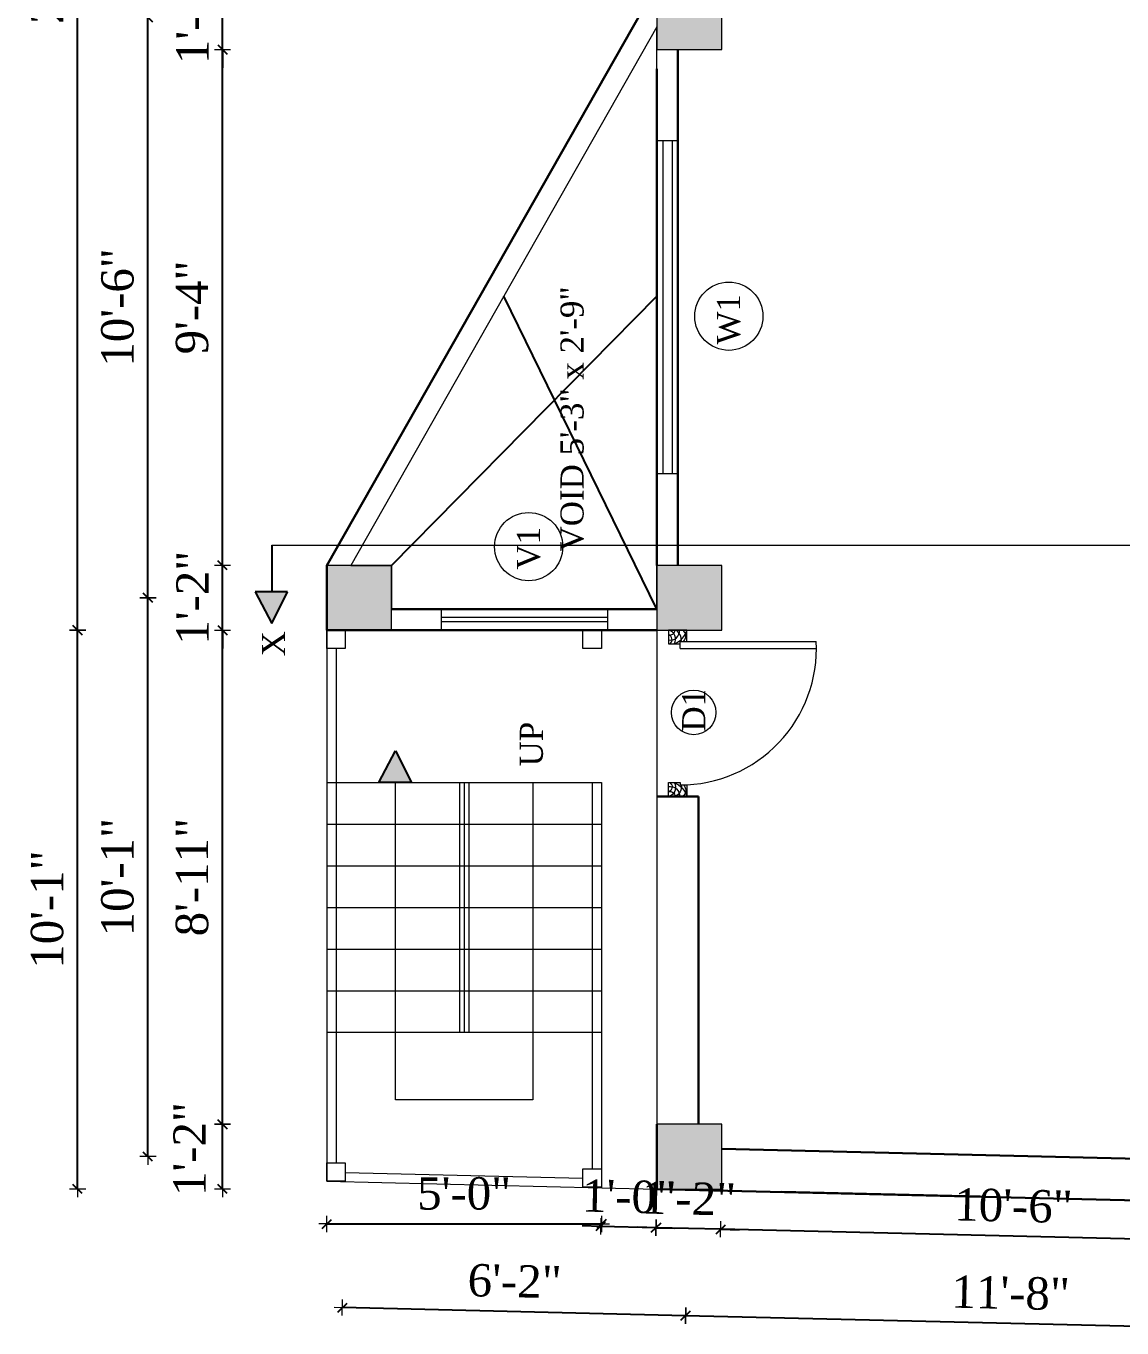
# Model space of a CAD drawing. Header units: inches. Extents: x 151827 to 346502, y -56182 to -23217.
# Drawn here: x 165662.6 to 165899.5, y -25658.2 to -25376.6 of the extents above; entities that cross this region are included whole.
import ezdxf

# ---------------------------------------------------------------- set-up
doc = ezdxf.new("R2010")
doc.units = ezdxf.units.IN
doc.header["$LTSCALE"] = 5
doc.header["$MEASUREMENT"] = 0
for name, color, linetype, lineweight in [('A-WALL', 7, 'Continuous', 9), ('Dimension', 7, 'Continuous', 18), ('DOOR', 62, 'Continuous', 0), ('Dw', 2, 'Continuous', 18)]:
    doc.layers.add(name, color=color, linetype=linetype, lineweight=lineweight)
doc.layers.add('dim line', color=7, linetype='Continuous', lineweight=15, true_color=0xfab2b2)
doc.layers.add('TEXT', color=6, linetype='Continuous')
doc.layers.add('WALL', color=7, linetype='Continuous')
doc.styles.add('ordinary', font='times.ttf')
doc.dimstyles.new('Copy of 96', dxfattribs={"dimtxt": 7, "dimasz": 4, "dimexe": 0.5, "dimexo": 0.5, "dimgap": 3, "dimtad": 1, "dimdec": 1, "dimzin": 11, "dimdsep": 46, "dimlunit": 4, "dimtxsty": 'ordinary', "dimblk": 'OBLIQUE', "dimcen": 0.09, "dimse1": 1, "dimse2": 1, "dimclrt": 6, "dimazin": 0, "dimtfac": 1, "dimtdec": 1, "dimtix": 1, "dimtmove": 2, "dimatfit": 3, "dimldrblk": 'leader', "dimfxl": 0.5, "dimfxlon": 1, "dimtolj": 1, "dimtzin": 0, "dimarcsym": 0})

# ---------------------------------------------------------------- blocks, each defined once
blk = doc.blocks.new('oblique')
at = {"color": 0, "lineweight": -2}
blk.add_line((0.25, 0.25), (-0.25, -0.25), dxfattribs=at)
at = {"layer": 'dim line', "lineweight": 9}
for p, q in [((-0.4375, 0), (0.4375, 0)), ((0, 0.4375), (0, -0.4375))]:
    blk.add_line(p, q, dxfattribs=at)
blk = doc.blocks.new('*D2318')
at = {"layer": 'A-WALL', "color": 0, "lineweight": -2, "ltscale": 5, "transparency": 16777216}
blk.add_line((165798.99, -25202.8), (165741.6, -25202.8), dxfattribs=at)
at = {"layer": 'Defpoints', "color": 0, "ltscale": 5, "transparency": 16777216}
for p in [(165741.6, -25202.8), (165798.99, -25367.67), (165741.6, -25493.24)]:
    blk.add_point(p, dxfattribs=at)
at = {"layer": 'A-WALL', "color": 0, "lineweight": -2, "ltscale": 5, "transparency": 16777216, "xscale": 4, "yscale": 4, "zscale": 4, "rotation": 180}
blk.add_blockref('oblique', (165741.6, -25202.8), dxfattribs=at)
at = {"layer": 'A-WALL', "color": 0, "lineweight": -2, "ltscale": 5, "transparency": 16777216, "xscale": 4, "yscale": 4, "zscale": 4}
blk.add_blockref('oblique', (165798.99, -25202.8), dxfattribs=at)
at = {"layer": 'A-WALL', "color": 6, "ltscale": 5, "transparency": 16777216, "insert": (165770.3, -25196.23), "char_height": 7, "attachment_point": 5, "style": 'ordinary'}
blk.add_mtext('\\A1;4\'-9"', dxfattribs=at)
blk = doc.blocks.new('_OBLIQUE')
at = {"color": 0, "linetype": 'ByBlock'}
blk.add_line((-0.5, -0.5), (0.5, 0.5), dxfattribs=at)
blk = doc.blocks.new('leader')
at = {"layer": 'Dimension'}
for p, q in [((0, -4.328), (0, 4.328)), ((-4.424, 0), (4.424, 0))]:
    blk.add_line(p, q, dxfattribs=at)
blk = doc.blocks.new('*D2319')
at = {"layer": 'A-WALL', "color": 0, "lineweight": -2, "ltscale": 5, "transparency": 16777216}
for p, q in [((165727.6, -25202.8), (165723.6, -25202.8)), ((165741.6, -25202.8), (165727.6, -25202.8)), ((165741.6, -25202.8), (165745.6, -25202.8))]:
    blk.add_line(p, q, dxfattribs=at)
at = {"layer": 'Defpoints', "color": 0, "ltscale": 5, "transparency": 16777216}
for p in [(165727.6, -25202.8), (165727.6, -25493.24), (165741.6, -25493.24)]:
    blk.add_point(p, dxfattribs=at)
at = {"layer": 'A-WALL', "color": 0, "lineweight": -2, "ltscale": 5, "transparency": 16777216, "xscale": 4, "yscale": 4, "zscale": 4}
blk.add_blockref('oblique', (165727.6, -25202.8), dxfattribs=at)
at = {"layer": 'A-WALL', "color": 0, "lineweight": -2, "ltscale": 5, "transparency": 16777216, "xscale": 4, "yscale": 4, "zscale": 4, "rotation": 180}
blk.add_blockref('oblique', (165741.6, -25202.8), dxfattribs=at)
at = {"layer": 'A-WALL', "color": 6, "ltscale": 5, "transparency": 16777216, "insert": (165734.6, -25196.3), "char_height": 7, "attachment_point": 5, "style": 'ordinary'}
blk.add_mtext('\\A1;1\'-2"', dxfattribs=at)
blk = doc.blocks.new('*D2322')
at = {"layer": 'A-WALL', "color": 0, "lineweight": -2, "ltscale": 5, "transparency": 16777216}
blk.add_line((165805.99, -25187.84), (165734.6, -25187.84), dxfattribs=at)
at = {"layer": 'Defpoints', "color": 0, "ltscale": 5, "transparency": 16777216}
for p in [(165734.6, -25187.84), (165805.99, -25374.67), (165734.6, -25500.24)]:
    blk.add_point(p, dxfattribs=at)
at = {"layer": 'A-WALL', "color": 0, "lineweight": -2, "ltscale": 5, "transparency": 16777216, "xscale": 4, "yscale": 4, "zscale": 4, "rotation": 180}
blk.add_blockref('oblique', (165734.6, -25187.84), dxfattribs=at)
at = {"layer": 'A-WALL', "color": 0, "lineweight": -2, "ltscale": 5, "transparency": 16777216, "xscale": 4, "yscale": 4, "zscale": 4}
blk.add_blockref('oblique', (165805.99, -25187.84), dxfattribs=at)
at = {"layer": 'A-WALL', "color": 6, "ltscale": 5, "transparency": 16777216, "insert": (165770.3, -25181.28), "char_height": 7, "attachment_point": 5, "style": 'ordinary'}
blk.add_mtext('\\A1;5\'-11"', dxfattribs=at)
blk = doc.blocks.new('*D2323')
at = {"layer": 'A-WALL', "color": 0, "lineweight": -2, "ltscale": 50, "transparency": 16777216}
blk.add_line((165705.05, -25628.13), (165705.05, -25614.13), dxfattribs=at)
at = {"layer": 'Defpoints', "color": 0, "ltscale": 50, "transparency": 16777216}
for p in [(165705.05, -25614.13), (165798.99, -25614.13), (165798.99, -25628.13)]:
    blk.add_point(p, dxfattribs=at)
at = {"layer": 'A-WALL', "color": 0, "lineweight": -2, "ltscale": 50, "transparency": 16777216, "xscale": 4, "yscale": 4, "zscale": 4}
for p, rotation in [((165705.05, -25614.13), 90), ((165705.05, -25628.13), 270)]:
    blk.add_blockref('oblique', p, dxfattribs=dict(at, rotation=rotation))
at = {"layer": 'A-WALL', "color": 6, "ltscale": 50, "transparency": 16777216, "insert": (165697.91, -25619.48), "char_height": 7, "attachment_point": 5, "rotation": 90, "style": 'ordinary'}
blk.add_mtext('\\A1;1\'-2"', dxfattribs=at)
blk = doc.blocks.new('*D2324')
at = {"layer": 'A-WALL', "color": 0, "lineweight": -2, "ltscale": 5, "transparency": 16777216}
blk.add_line((165705.05, -25614.13), (165705.05, -25507.24), dxfattribs=at)
at = {"layer": 'Defpoints', "color": 0, "ltscale": 5, "transparency": 16777216}
for p in [(165705.05, -25507.24), (165727.6, -25507.24), (165798.99, -25614.13)]:
    blk.add_point(p, dxfattribs=at)
at = {"layer": 'A-WALL', "color": 0, "lineweight": -2, "ltscale": 5, "transparency": 16777216, "xscale": 4, "yscale": 4, "zscale": 4}
for p, rotation in [((165705.05, -25507.24), 90), ((165705.05, -25614.13), 270)]:
    blk.add_blockref('oblique', p, dxfattribs=dict(at, rotation=rotation))
at = {"layer": 'A-WALL', "color": 6, "ltscale": 5, "transparency": 16777216, "insert": (165698.49, -25560.68), "char_height": 7, "attachment_point": 5, "rotation": 90, "style": 'ordinary'}
blk.add_mtext('\\A1;8\'-11"', dxfattribs=at)
blk = doc.blocks.new('*D2325')
at = {"layer": 'A-WALL', "color": 0, "lineweight": -2, "ltscale": 5, "transparency": 16777216}
for p, q in [((165705.05, -25493.24), (165705.05, -25489.24)), ((165705.05, -25507.24), (165705.05, -25493.24)), ((165705.05, -25507.24), (165705.05, -25511.24))]:
    blk.add_line(p, q, dxfattribs=at)
at = {"layer": 'Defpoints', "color": 0, "ltscale": 5, "transparency": 16777216}
for p in [(165705.05, -25493.24), (165727.6, -25493.24), (165727.6, -25507.24)]:
    blk.add_point(p, dxfattribs=at)
at = {"layer": 'A-WALL', "color": 0, "lineweight": -2, "ltscale": 5, "transparency": 16777216, "xscale": 4, "yscale": 4, "zscale": 4}
for p, rotation in [((165705.05, -25493.24), 270), ((165705.05, -25507.24), 90)]:
    blk.add_blockref('oblique', p, dxfattribs=dict(at, rotation=rotation))
at = {"layer": 'A-WALL', "color": 6, "ltscale": 5, "transparency": 16777216, "insert": (165698.55, -25500.24), "char_height": 7, "attachment_point": 5, "rotation": 90, "style": 'ordinary'}
blk.add_mtext('\\A1;1\'-2"', dxfattribs=at)
blk = doc.blocks.new('*D2326')
at = {"layer": 'A-WALL', "color": 0, "lineweight": -2, "ltscale": 5, "transparency": 16777216}
blk.add_line((165705.05, -25493.24), (165705.05, -25381.67), dxfattribs=at)
at = {"layer": 'Defpoints', "color": 0, "ltscale": 5, "transparency": 16777216}
for p in [(165705.05, -25381.67), (165798.99, -25381.67), (165727.6, -25493.24)]:
    blk.add_point(p, dxfattribs=at)
at = {"layer": 'A-WALL', "color": 0, "lineweight": -2, "ltscale": 5, "transparency": 16777216, "xscale": 4, "yscale": 4, "zscale": 4}
for p, rotation in [((165705.05, -25381.67), 90), ((165705.05, -25493.24), 270)]:
    blk.add_blockref('oblique', p, dxfattribs=dict(at, rotation=rotation))
at = {"layer": 'A-WALL', "color": 6, "ltscale": 5, "transparency": 16777216, "insert": (165698.48, -25437.46), "char_height": 7, "attachment_point": 5, "rotation": 90, "style": 'ordinary'}
blk.add_mtext('\\A1;9\'-4"', dxfattribs=at)
blk = doc.blocks.new('*D2327')
at = {"layer": 'A-WALL', "color": 0, "lineweight": -2, "ltscale": 5, "transparency": 16777216}
for p, q in [((165705.05, -25367.67), (165705.05, -25363.67)), ((165705.05, -25381.67), (165705.05, -25367.67)), ((165705.05, -25381.67), (165705.05, -25385.67))]:
    blk.add_line(p, q, dxfattribs=at)
at = {"layer": 'Defpoints', "color": 0, "ltscale": 5, "transparency": 16777216}
for p in [(165705.05, -25367.67), (165798.99, -25367.67), (165798.99, -25381.67)]:
    blk.add_point(p, dxfattribs=at)
at = {"layer": 'A-WALL', "color": 0, "lineweight": -2, "ltscale": 5, "transparency": 16777216, "xscale": 4, "yscale": 4, "zscale": 4}
for p, rotation in [((165705.05, -25367.67), 270), ((165705.05, -25381.67), 90)]:
    blk.add_blockref('oblique', p, dxfattribs=dict(at, rotation=rotation))
at = {"layer": 'A-WALL', "color": 6, "ltscale": 5, "transparency": 16777216, "insert": (165698.55, -25374.67), "char_height": 7, "attachment_point": 5, "rotation": 90, "style": 'ordinary'}
blk.add_mtext('\\A1;1\'-2"', dxfattribs=at)
blk = doc.blocks.new('*D2331')
at = {"layer": 'A-WALL', "color": 0, "lineweight": -2, "ltscale": 5, "transparency": 16777216}
blk.add_line((165688.92, -25621.13), (165688.92, -25500.24), dxfattribs=at)
at = {"layer": 'Defpoints', "color": 0, "ltscale": 5, "transparency": 16777216}
for p in [(165688.92, -25500.24), (165805.99, -25500.24), (165805.99, -25621.13)]:
    blk.add_point(p, dxfattribs=at)
at = {"layer": 'A-WALL', "color": 0, "lineweight": -2, "ltscale": 5, "transparency": 16777216, "xscale": 4, "yscale": 4, "zscale": 4}
for p, rotation in [((165688.92, -25500.24), 90), ((165688.92, -25621.13), 270)]:
    blk.add_blockref('oblique', p, dxfattribs=dict(at, rotation=rotation))
at = {"layer": 'A-WALL', "color": 6, "ltscale": 5, "transparency": 16777216, "insert": (165682.36, -25560.68), "char_height": 7, "attachment_point": 5, "rotation": 90, "style": 'ordinary'}
blk.add_mtext('\\A1;10\'-1"', dxfattribs=at)
blk = doc.blocks.new('*D2332')
at = {"layer": 'A-WALL', "color": 0, "lineweight": -2, "ltscale": 5, "transparency": 16777216}
blk.add_line((165688.92, -25500.24), (165688.92, -25374.67), dxfattribs=at)
at = {"layer": 'Defpoints', "color": 0, "ltscale": 5, "transparency": 16777216}
for p in [(165688.92, -25374.67), (165805.99, -25374.67), (165805.99, -25500.24)]:
    blk.add_point(p, dxfattribs=at)
at = {"layer": 'A-WALL', "color": 0, "lineweight": -2, "ltscale": 5, "transparency": 16777216, "xscale": 4, "yscale": 4, "zscale": 4}
for p, rotation in [((165688.92, -25374.67), 90), ((165688.92, -25500.24), 270)]:
    blk.add_blockref('oblique', p, dxfattribs=dict(at, rotation=rotation))
at = {"layer": 'A-WALL', "color": 6, "ltscale": 5, "transparency": 16777216, "insert": (165682.36, -25437.46), "char_height": 7, "attachment_point": 5, "rotation": 90, "style": 'ordinary'}
blk.add_mtext('\\A1;10\'-6"', dxfattribs=at)
blk = doc.blocks.new('*D2334')
at = {"layer": 'A-WALL', "color": 0, "lineweight": -2, "ltscale": 5, "transparency": 16777216}
blk.add_line((165673.71, -25628.13), (165673.71, -25507.24), dxfattribs=at)
at = {"layer": 'Defpoints', "color": 0, "ltscale": 5, "transparency": 16777216}
for p in [(165673.71, -25507.24), (165727.6, -25507.24), (165798.99, -25628.13)]:
    blk.add_point(p, dxfattribs=at)
at = {"layer": 'A-WALL', "color": 0, "lineweight": -2, "ltscale": 5, "transparency": 16777216, "xscale": 4, "yscale": 4, "zscale": 4}
for p, rotation in [((165673.71, -25507.24), 90), ((165673.71, -25628.13), 270)]:
    blk.add_blockref('oblique', p, dxfattribs=dict(at, rotation=rotation))
at = {"layer": 'A-WALL', "color": 6, "ltscale": 5, "transparency": 16777216, "insert": (165667.15, -25567.68), "char_height": 7, "attachment_point": 5, "rotation": 90, "style": 'ordinary'}
blk.add_mtext('\\A1;10\'-1"', dxfattribs=at)
blk = doc.blocks.new('*D2335')
at = {"layer": 'A-WALL', "color": 0, "lineweight": -2, "ltscale": 5, "transparency": 16777216}
blk.add_line((165673.71, -25507.24), (165673.71, -25219.43), dxfattribs=at)
at = {"layer": 'Defpoints', "color": 0, "ltscale": 5, "transparency": 16777216}
for p in [(165673.71, -25219.43), (165883.26, -25219.43), (165727.6, -25507.24)]:
    blk.add_point(p, dxfattribs=at)
at = {"layer": 'A-WALL', "color": 0, "lineweight": -2, "ltscale": 5, "transparency": 16777216, "xscale": 4, "yscale": 4, "zscale": 4}
for p, rotation in [((165673.71, -25219.43), 90), ((165673.71, -25507.24), 270)]:
    blk.add_blockref('oblique', p, dxfattribs=dict(at, rotation=rotation))
at = {"layer": 'A-WALL', "color": 6, "ltscale": 5, "transparency": 16777216, "insert": (165667.15, -25363.33), "char_height": 7, "attachment_point": 5, "rotation": 90, "style": 'ordinary'}
blk.add_mtext('\\A1;24\'-0"', dxfattribs=at)
blk = doc.blocks.new('*D2337')
at = {"layer": 'A-WALL', "color": 0, "lineweight": -2, "ltscale": 5, "transparency": 16777216}
blk.add_line((165883.26, -25173.89), (165727.6, -25173.89), dxfattribs=at)
at = {"layer": 'Defpoints', "color": 0, "ltscale": 5, "transparency": 16777216}
for p in [(165727.6, -25173.89), (165883.26, -25219.43), (165727.6, -25493.24)]:
    blk.add_point(p, dxfattribs=at)
at = {"layer": 'A-WALL', "color": 0, "lineweight": -2, "ltscale": 5, "transparency": 16777216, "xscale": 4, "yscale": 4, "zscale": 4, "rotation": 180}
blk.add_blockref('oblique', (165727.6, -25173.89), dxfattribs=at)
at = {"layer": 'A-WALL', "color": 0, "lineweight": -2, "ltscale": 5, "transparency": 16777216, "xscale": 4, "yscale": 4, "zscale": 4}
blk.add_blockref('oblique', (165883.26, -25173.89), dxfattribs=at)
at = {"layer": 'A-WALL', "color": 6, "ltscale": 5, "transparency": 16777216, "insert": (165805.43, -25167.33), "char_height": 7, "attachment_point": 5, "style": 'ordinary'}
blk.add_mtext('\\A1;13\'-0"', dxfattribs=at)
blk = doc.blocks.new('*D2354')
at = {"layer": 'A-WALL', "color": 0, "lineweight": -2, "ltscale": 5, "transparency": 16777216}
blk.add_line((165727.6, -25635.69), (165786.99, -25635.69), dxfattribs=at)
at = {"layer": 'Defpoints', "color": 0, "ltscale": 5, "transparency": 16777216}
for p in [(165727.6, -25626.43), (165786.99, -25627.84), (165786.99, -25635.69)]:
    blk.add_point(p, dxfattribs=at)
at = {"layer": 'A-WALL', "color": 0, "lineweight": -2, "ltscale": 5, "transparency": 16777216, "xscale": 4, "yscale": 4, "zscale": 4, "rotation": 180}
blk.add_blockref('oblique', (165727.6, -25635.69), dxfattribs=at)
at = {"layer": 'A-WALL', "color": 0, "lineweight": -2, "ltscale": 5, "transparency": 16777216, "xscale": 4, "yscale": 4, "zscale": 4}
blk.add_blockref('oblique', (165786.99, -25635.69), dxfattribs=at)
at = {"layer": 'A-WALL', "color": 6, "ltscale": 5, "transparency": 16777216, "insert": (165757.3, -25629.13), "char_height": 7, "attachment_point": 5, "style": 'ordinary'}
blk.add_mtext('\\A1;5\'-0"', dxfattribs=at)
blk = doc.blocks.new('*D2408')
at = {"layer": 'A-WALL', "color": 0, "lineweight": -2, "ltscale": 5, "transparency": 16777216}
blk.add_line((165939.07, -25639.82), (165812.78, -25636.82), dxfattribs=at)
at = {"layer": 'Defpoints', "color": 0, "ltscale": 5, "transparency": 16777216}
for p in [(165812.99, -25628.13), (165939.27, -25631.45), (165812.78, -25636.82)]:
    blk.add_point(p, dxfattribs=at)
at = {"layer": 'A-WALL', "color": 0, "lineweight": -2, "ltscale": 5, "transparency": 16777216, "xscale": 4, "yscale": 4, "zscale": 4}
for p, rotation in [((165812.78, -25636.82), 178.6423816934182), ((165939.07, -25639.82), 358.6423816934182)]:
    blk.add_blockref('oblique', p, dxfattribs=dict(at, rotation=rotation))
at = {"layer": 'A-WALL', "color": 6, "ltscale": 5, "transparency": 16777216, "insert": (165876.08, -25631.76), "char_height": 7, "attachment_point": 5, "rotation": 358.6424, "style": 'ordinary'}
blk.add_mtext('\\A1;10\'-6"', dxfattribs=at)
blk = doc.blocks.new('*D2409')
at = {"layer": 'A-WALL', "color": 0, "lineweight": -2, "ltscale": 5, "transparency": 16777216}
for p, q in [((165798.79, -25636.49), (165794.79, -25636.4)), ((165812.78, -25636.82), (165798.79, -25636.49)), ((165812.78, -25636.82), (165816.78, -25636.92))]:
    blk.add_line(p, q, dxfattribs=at)
at = {"layer": 'Defpoints', "color": 0, "ltscale": 5, "transparency": 16777216}
for p in [(165798.99, -25628.13), (165812.99, -25628.13), (165798.79, -25636.49)]:
    blk.add_point(p, dxfattribs=at)
at = {"layer": 'A-WALL', "color": 0, "lineweight": -2, "ltscale": 5, "transparency": 16777216, "xscale": 4, "yscale": 4, "zscale": 4}
for p, rotation in [((165798.79, -25636.49), 358.6423816934182), ((165812.78, -25636.82), 178.6423816934182)]:
    blk.add_blockref('oblique', p, dxfattribs=dict(at, rotation=rotation))
at = {"layer": 'A-WALL', "color": 6, "ltscale": 5, "transparency": 16777216, "insert": (165805.94, -25630.16), "char_height": 7, "attachment_point": 5, "rotation": 358.6424, "style": 'ordinary'}
blk.add_mtext('\\A1;1\'-2"', dxfattribs=at)
blk = doc.blocks.new('*D2355')
at = {"layer": 'A-WALL', "color": 0, "lineweight": -2, "ltscale": 5, "transparency": 16777216}
blk.add_line((165945.45, -25658.85), (165805.17, -25655.53), dxfattribs=at)
at = {"layer": 'Defpoints', "color": 0, "ltscale": 5, "transparency": 16777216}
for p in [(165805.99, -25621.13), (165946.27, -25624.45), (165805.17, -25655.53)]:
    blk.add_point(p, dxfattribs=at)
at = {"layer": 'A-WALL', "color": 0, "lineweight": -2, "ltscale": 5, "transparency": 16777216, "xscale": 4, "yscale": 4, "zscale": 4}
for p, rotation in [((165805.17, -25655.53), 178.6423816929977), ((165945.45, -25658.85), 358.6423816929977)]:
    blk.add_blockref('oblique', p, dxfattribs=dict(at, rotation=rotation))
at = {"layer": 'A-WALL', "color": 6, "ltscale": 5, "transparency": 16777216, "insert": (165875.47, -25650.63), "char_height": 7, "attachment_point": 5, "rotation": 358.6424, "style": 'ordinary'}
blk.add_mtext('\\A1;11\'-8"', dxfattribs=at)
blk = doc.blocks.new('*D2356')
at = {"layer": 'A-WALL', "color": 0, "lineweight": -2, "ltscale": 5, "transparency": 16777216}
for p, q in [((165786.79, -25636.21), (165782.79, -25636.11)), ((165798.79, -25636.49), (165786.79, -25636.21)), ((165798.79, -25636.49), (165802.79, -25636.59))]:
    blk.add_line(p, q, dxfattribs=at)
at = {"layer": 'Defpoints', "color": 0, "ltscale": 5, "transparency": 16777216}
for p in [(165786.99, -25627.84), (165798.99, -25628.13), (165786.79, -25636.21)]:
    blk.add_point(p, dxfattribs=at)
at = {"layer": 'A-WALL', "color": 0, "lineweight": -2, "ltscale": 5, "transparency": 16777216, "xscale": 4, "yscale": 4, "zscale": 4}
for p, rotation in [((165786.79, -25636.21), 358.6423816934182), ((165798.79, -25636.49), 178.6423816934182)]:
    blk.add_blockref('oblique', p, dxfattribs=dict(at, rotation=rotation))
at = {"layer": 'A-WALL', "color": 6, "ltscale": 5, "transparency": 16777216, "insert": (165792.94, -25629.79), "char_height": 7, "attachment_point": 5, "rotation": 358.6424, "style": 'ordinary'}
blk.add_mtext('\\A1;1\'-0"', dxfattribs=at)
blk = doc.blocks.new('*D2357')
at = {"layer": 'A-WALL', "color": 0, "lineweight": -2, "ltscale": 5, "transparency": 16777216}
blk.add_line((165805.17, -25655.53), (165730.97, -25653.77), dxfattribs=at)
at = {"layer": 'Defpoints', "color": 0, "ltscale": 5, "transparency": 16777216}
for p in [(165734.6, -25500.24), (165805.99, -25621.13), (165730.97, -25653.77)]:
    blk.add_point(p, dxfattribs=at)
at = {"layer": 'A-WALL', "color": 0, "lineweight": -2, "ltscale": 5, "transparency": 16777216, "xscale": 4, "yscale": 4, "zscale": 4}
for p, rotation in [((165730.97, -25653.77), 178.6423816934182), ((165805.17, -25655.53), 358.6423816934182)]:
    blk.add_blockref('oblique', p, dxfattribs=dict(at, rotation=rotation))
at = {"layer": 'A-WALL', "color": 6, "ltscale": 5, "transparency": 16777216, "insert": (165768.22, -25648.09), "char_height": 7, "attachment_point": 5, "rotation": 358.6424, "style": 'ordinary'}
blk.add_mtext('\\A1;6\'-2"', dxfattribs=at)
blk = doc.blocks.new('*D2358')
at = {"layer": 'A-WALL', "color": 0, "lineweight": -2, "ltscale": 5, "transparency": 16777216}
blk.add_line((165991.21, -25677.31), (165726.55, -25671.03), dxfattribs=at)
at = {"layer": 'Defpoints', "color": 0, "ltscale": 5, "transparency": 16777216}
for p in [(165727.6, -25626.43), (165992.27, -25632.71), (165726.55, -25671.03)]:
    blk.add_point(p, dxfattribs=at)
at = {"layer": 'A-WALL', "color": 0, "lineweight": -2, "ltscale": 5, "transparency": 16777216, "xscale": 4, "yscale": 4, "zscale": 4}
for p, rotation in [((165726.55, -25671.03), 178.6423816934182), ((165991.21, -25677.31), 358.6423816934182)]:
    blk.add_blockref('oblique', p, dxfattribs=dict(at, rotation=rotation))
at = {"layer": 'A-WALL', "color": 6, "ltscale": 5, "transparency": 16777216, "insert": (165859.03, -25667.67), "char_height": 7, "attachment_point": 5, "rotation": 358.6424, "style": 'ordinary'}
blk.add_mtext('\\A1;22\'-1"', dxfattribs=at)
blk = doc.blocks.new('A$C27B36B59')
at = {"layer": 'DOOR'}
for p, q in [((0, 4), (0, 0)), ((2.5, 4), (0, 4)), ((2.5, 2.5), (2.5, 4)), ((0, 0), (3, 0)), ((3, 2.5), (2.5, 2.5)), ((3, 0), (3, 2.5))]:
    blk.add_line(p, q, dxfattribs=at)
for centre, radius, start, end in [((-1.4, -0.54), 4.75, 22.1411, 72.838), ((1.34, 2.09), 1.64, 45.138, 144.8948), ((2.21, 0.3), 2.49, 83.3149, 152.658), ((0.13, 0.37), 2.05, 349.4875, 93.6805), ((1.96, -0.47), 2.01, 58.7447, 166.495), ((-0.06, 0.32), 1.13, 343.542, 86.947), ((2.08, -0.4), 1.17, 38.2816, 160.1519)]:
    blk.add_arc(centre, radius, start, end, dxfattribs=at)
blk = doc.blocks.new('D2')
at = {"layer": 'DOOR'}
for p, q in [((74473.95, 24047.59), (74473.95, 24018.09)), ((74473.95, 24047.59), (74475.45, 24047.59)), ((74475.45, 24047.59), (74475.45, 24018.13))]:
    blk.add_line(p, q, dxfattribs=at)
blk.add_arc((74473.95, 24047.59), 29.5, 180, 272.9146, dxfattribs=at)
at = {"layer": 'DOOR', "xscale": -1, "rotation": 180}
blk.add_blockref('A$C27B36B59', (74441.95, 24050.09), dxfattribs=at)
at = {"layer": 'DOOR', "rotation": 180}
blk.add_blockref('A$C27B36B59', (74477.95, 24050.09), dxfattribs=at)

msp = doc.modelspace()

# ---------------------------------------------------------------- hatches: boundary and pattern name
at = {"ltscale": 5}
for points in [[(165719.13, -25498.95), (165712.12, -25498.95), (165715.7, -25505.84)], [(165745.88, -25540.24), (165738.87, -25540.24), (165742.45, -25533.35)]]:
    msp.add_hatch(color=256, dxfattribs=at).paths.add_polyline_path(points)
at = {"layer": 'WALL', "linetype": 'ByBlock', "ltscale": 5, "true_color": 0xf8991e}
h = msp.add_hatch(color=30, dxfattribs=at)
h.dxf.hatch_style = 1
h.paths.add_polyline_path([(165812.99, -25367.67), (165798.99, -25367.67), (165798.99, -25381.67), (165812.99, -25381.67)])
h = msp.add_hatch(color=30, dxfattribs=at)
h.dxf.hatch_style = 1
h.paths.add_polyline_path([(165741.6, -25507.24), (165741.6, -25493.24), (165727.6, -25493.24), (165727.6, -25507.24)])
h = msp.add_hatch(color=30, dxfattribs=at)
h.dxf.hatch_style = 1
h.paths.add_polyline_path([(165812.99, -25507.24), (165812.99, -25493.24), (165798.99, -25493.24), (165798.99, -25507.24)])
h = msp.add_hatch(color=30, dxfattribs=at)
h.dxf.hatch_style = 1
h.paths.add_polyline_path([(165812.99, -25628.13), (165812.99, -25614.13), (165798.99, -25614.13), (165798.99, -25628.13)])

# ---------------------------------------------------------------- linework, layer by layer
at = {"ltscale": 5}
for p, q in [((165715.7, -25488.86, -72.71), (165715.7, -25498.95, -72.71)), ((165719.13, -25498.95, -72.71), (165712.12, -25498.95, -72.71)), ((165712.12, -25498.95, -72.71), (165715.7, -25505.84, -72.71)), ((165715.7, -25505.84, -72.71), (165719.13, -25498.95, -72.71)), ((165738.87, -25540.24, -72.71), (165742.45, -25533.35, -72.71)), ((165742.45, -25533.35, -72.71), (165745.88, -25540.24, -72.71)), ((165745.88, -25540.24, -72.71), (165738.87, -25540.24, -72.71))]:
    msp.add_line(p, q, dxfattribs=at)
at = {"layer": 'A-WALL', "lineweight": 30}
for p, q in [((165727.6, -25493.24, -72.71), (165798.99, -25367.67, -72.71)), ((165803.49, -25381.67, -72.71), (165803.49, -25493.24, -72.71)), ((165798.99, -25493.24, -72.71), (165798.99, -25385.88, -72.71)), ((165727.6, -25493.24, -72.71), (165727.6, -25507.24, -72.71)), ((165741.6, -25502.74, -72.71), (165798.99, -25502.74, -72.71)), ((165741.6, -25502.74, -72.71), (165798.99, -25502.74, -72.71)), ((165727.6, -25507.24, -72.71), (165798.99, -25507.24, -72.71)), ((165807.99, -25543.24, -72.71), (165798.99, -25543.24, -72.71)), ((165807.99, -25614.13, -72.71), (165807.99, -25543.24, -72.71)), ((165798.99, -25614.13, -72.71), (165798.99, -25628.13, -72.71)), ((165812.99, -25619.46, -72.71), (165939.27, -25622.45, -72.71)), ((165798.99, -25628.13, -72.71), (165953.27, -25631.78, -72.71)), ((165868.91, -25629.78, -72.71), (165825.92, -25628.76, -72.71))]:
    msp.add_line(p, q, dxfattribs=at)
at = {"layer": 'A-WALL', "ltscale": 5}
for p, q in [((165803.49, -25401.46, -72.71), (165798.99, -25401.46, -72.71)), ((165803.49, -25473.46, -72.71), (165798.99, -25473.46, -72.71)), ((165715.7, -25488.86, -72.71), (166004.27, -25488.86, -72.71)), ((165752.3, -25502.74, -72.71), (165752.3, -25507.24, -72.71)), ((165788.3, -25502.74, -72.71), (165788.3, -25507.24, -72.71)), ((165727.6, -25507.24, -72.71), (165727.6, -25626.43, -72.71)), ((165786.99, -25507.24, -72.71), (165786.99, -25511.24, -72.71)), ((165798.99, -25507.24, -72.71), (165798.99, -25628.13, -72.71)), ((165729.6, -25511.24, -72.71), (165729.6, -25622.43, -72.71)), ((165727.6, -25540.24, -72.71), (165757.3, -25540.24, -72.71)), ((165742.45, -25608.86, -72.71), (165742.45, -25540.24, -72.71)), ((165756.3, -25540.24, -72.71), (165756.3, -25594.24, -72.71)), ((165757.3, -25540.24, -72.71), (165786.99, -25540.24, -72.71)), ((165757.3, -25540.24, -72.71), (165757.3, -25594.24, -72.71)), ((165758.3, -25540.24, -72.71), (165758.3, -25594.24, -72.71)), ((165772.14, -25540.24, -72.71), (165772.14, -25608.86, -72.71)), ((165784.99, -25540.24, -72.71), (165784.99, -25623.75, -72.71)), ((165786.99, -25540.24, -72.71), (165786.99, -25627.84, -72.71)), ((165727.6, -25549.24, -72.71), (165786.99, -25549.24, -72.71)), ((165727.6, -25558.24, -72.71), (165786.99, -25558.24, -72.71)), ((165727.6, -25567.24, -72.71), (165786.99, -25567.24, -72.71)), ((165727.6, -25576.24, -72.71), (165786.99, -25576.24, -72.71)), ((165727.6, -25585.24, -72.71), (165786.99, -25585.24, -72.71)), ((165727.6, -25594.24, -72.71), (165786.99, -25594.24, -72.71)), ((165772.14, -25608.86, -72.71), (165742.45, -25608.86, -72.71)), ((165731.6, -25624.53, -72.71), (165782.99, -25625.75, -72.71)), ((165727.6, -25626.43, -72.71), (165798.99, -25628.13, -72.71))]:
    msp.add_line(p, q, dxfattribs=at)
at = {"layer": 'A-WALL', "ltscale": 5, "elevation": -72.71}
for points in [[(165812.99, -25381.67), (165812.99, -25367.67), (165798.99, -25367.67), (165798.99, -25381.67)], [(165732.78, -25493.24), (165741.6, -25493.24), (165741.6, -25502.74), (165762.99, -25502.74), (165798.99, -25502.74), (165798.99, -25493.24), (165798.99, -25376.78)], [(165741.6, -25507.24), (165741.6, -25493.24), (165727.6, -25493.24), (165727.6, -25507.24)], [(165812.99, -25507.24), (165812.99, -25493.24), (165798.99, -25493.24), (165798.99, -25507.24)], [(165727.6, -25511.24), (165727.6, -25507.24), (165731.6, -25507.24), (165731.6, -25511.24)], [(165782.99, -25511.24), (165782.99, -25507.24), (165786.99, -25507.24), (165786.99, -25511.24)], [(165812.99, -25628.13), (165812.99, -25614.13), (165798.99, -25614.13), (165798.99, -25628.13)], [(165727.6, -25626.43), (165727.6, -25622.43), (165731.6, -25622.43), (165731.6, -25626.43)], [(165782.99, -25627.75), (165782.99, -25623.75), (165786.99, -25623.75), (165786.99, -25627.75)]]:
    msp.add_lwpolyline(points, close=True, dxfattribs=at)
at = {"layer": 'A-WALL', "ltscale": 5}
for centre, radius in [((165814.53, -25439.36, -72.71), 7.38), ((165771.25, -25489.2, -72.71), 7.38), ((165806.93, -25525.06, -72.71), 4.82)]:
    msp.add_circle(centre, radius, dxfattribs=at)
at = {"layer": 'Dw', "color": 3}
for p, q in [((165800.24, -25401.46, -72.71), (165800.24, -25473.46, -72.71)), ((165802.24, -25401.46, -72.71), (165802.24, -25473.46, -72.71)), ((165788.3, -25504.49, -72.71), (165752.3, -25504.49, -72.71)), ((165788.3, -25505.49, -72.71), (165752.3, -25505.49, -72.71))]:
    msp.add_line(p, q, dxfattribs=at)
at = {"layer": 'WALL', "color": 30, "linetype": 'ByBlock', "ltscale": 5, "true_color": 0xf8991e}
for p, q in [((165741.6, -25493.24, -72.71), (165798.99, -25435.01, -72.71)), ((165798.99, -25502.74, -72.71), (165765.88, -25435.01, -72.71))]:
    msp.add_line(p, q, dxfattribs=at)

# ---------------------------------------------------------------- block references
at = {"layer": 'WALL', "color": 2, "linetype": 'ByBlock', "rotation": 89.99999999999999}
msp.add_blockref('D2', (189851.57, -99985.19, -72.71), dxfattribs=at)

# ---------------------------------------------------------------- texts
at = {"layer": 'TEXT', "style": 'ordinary'}
for s, p in [('VOID 5\'-3" x 2\'-9"', (165783.12, -25490.24, -72.71)), ('W1', (165816.97, -25445.48, -72.71)), ('V1', (165773.7, -25494.16, -72.71)), ('X', (165718.58, -25512.91, -72.71)), ('D1', (165809.43, -25529.19, -72.71)), ('UP', (165774.32, -25536.74, -72.71))]:
    msp.add_text(s, height=5, rotation=90, dxfattribs=at).set_placement(p)

# ---------------------------------------------------------------- dimensions: what is measured, and where the dimension line sits
at = {"layer": 'A-WALL', "ltscale": 5}
for base, p1, p2, angle, picture, middle in [((165727.6, -25173.89, -72.71), (165883.26, -25219.43, -72.71), (165727.6, -25493.24, -72.71), 180, '*D2337', (165805.43, -25167.33, -72.71)), ((165734.6, -25187.84, -72.71), (165805.99, -25374.67, -72.71), (165734.6, -25500.24, -72.71), 180, '*D2322', (165770.3, -25181.28, -72.71)), ((165727.6, -25202.8, -72.71), (165741.6, -25493.24, -72.71), (165727.6, -25493.24, -72.71), 180, '*D2319', (165734.6, -25196.3, -72.71)), ((165741.6, -25202.8, -72.71), (165798.99, -25367.67, -72.71), (165741.6, -25493.24, -72.71), 180, '*D2318', (165770.3, -25196.23, -72.71)), ((165673.71, -25219.43, -72.71), (165727.6, -25507.24, -72.71), (165883.26, -25219.43, -72.71), 90, '*D2335', (165667.15, -25363.33, -72.71)), ((165705.05, -25367.67, -72.71), (165798.99, -25381.67, -72.71), (165798.99, -25367.67, -72.71), 90, '*D2327', (165698.55, -25374.67, -72.71)), ((165688.92, -25374.67, -72.71), (165805.99, -25500.24, -72.71), (165805.99, -25374.67, -72.71), 90, '*D2332', (165682.36, -25437.46, -72.71)), ((165705.05, -25381.67, -72.71), (165727.6, -25493.24, -72.71), (165798.99, -25381.67, -72.71), 90, '*D2326', (165698.48, -25437.46, -72.71)), ((165705.05, -25493.24, -72.71), (165727.6, -25507.24, -72.71), (165727.6, -25493.24, -72.71), 90, '*D2325', (165698.55, -25500.24, -72.71)), ((165688.92, -25500.24, -72.71), (165805.99, -25621.13, -72.71), (165805.99, -25500.24, -72.71), 90, '*D2331', (165682.36, -25560.68, -72.71)), ((165730.97, -25653.77, -72.71), (165805.99, -25621.13, -72.71), (165734.6, -25500.24, -72.71), 358.6424, '*D2357', (165768.22, -25648.09, -72.71)), ((165673.71, -25507.24, -72.71), (165798.99, -25628.13, -72.71), (165727.6, -25507.24, -72.71), 90, '*D2334', (165667.15, -25567.68, -72.71)), ((165705.05, -25507.24, -72.71), (165798.99, -25614.13, -72.71), (165727.6, -25507.24, -72.71), 90, '*D2324', (165698.49, -25560.68, -72.71)), ((165786.79, -25636.21, -72.71), (165798.99, -25628.13, -72.71), (165786.99, -25627.84, -72.71), 358.6424, '*D2356', (165792.94, -25629.79, -72.71)), ((165798.79, -25636.49, -72.71), (165812.99, -25628.13, -72.71), (165798.99, -25628.13, -72.71), 358.6424, '*D2409', (165805.94, -25630.16, -72.71)), ((165726.55, -25671.03, -72.71), (165992.27, -25632.71, -72.71), (165727.6, -25626.43, -72.71), 358.6424, '*D2358', (165859.03, -25667.67, -72.71)), ((165812.78, -25636.82, -72.71), (165939.27, -25631.45, -72.71), (165812.99, -25628.13, -72.71), 358.6424, '*D2408', (165876.08, -25631.76, -72.71))]:
    dim = msp.add_linear_dim(base=base, p1=p1, p2=p2, angle=angle, dimstyle='Copy of 96', override={"dimdec": 0, "dimblk": 'oblique', "dimtdec": 0, "dimarcsym": 1}, dxfattribs=at)
    dim.commit()
    dim.dimension.update_dxf_attribs({"geometry": picture, "text_midpoint": middle})
at = {"layer": 'A-WALL', "ltscale": 50}
dim = msp.add_linear_dim(base=(165705.05, -25614.13, -72.71), p1=(165798.99, -25628.13, -72.71), p2=(165798.99, -25614.13, -72.71), angle=90, dimstyle='Copy of 96', override={"dimdec": 0, "dimblk": 'oblique', "dimtdec": 0, "dimarcsym": 1}, dxfattribs=at)
dim.commit()
dim.dimension.update_dxf_attribs({"geometry": '*D2323', "text_midpoint": (165697.91, -25619.48, -72.71), "dimtype": 160})
at = {"layer": 'A-WALL', "ltscale": 5}
dim = msp.add_aligned_dim(p1=(165946.27, -25624.45, -72.71), p2=(165805.99, -25621.13, -72.71), distance=34.41, dimstyle='Copy of 96', override={"dimdec": 0, "dimblk": 'oblique', "dimtdec": 0, "dimarcsym": 1}, dxfattribs=at)
dim.commit()
dim.dimension.update_dxf_attribs({"geometry": '*D2355', "text_midpoint": (165875.47, -25650.63, -72.71)})
dim = msp.add_linear_dim(base=(165786.99, -25635.69, -72.71), p1=(165727.6, -25626.43, -72.71), p2=(165786.99, -25627.84, -72.71), angle=180, text='5\'-0"', dimstyle='Copy of 96', override={"dimdec": 0, "dimblk": 'oblique', "dimtdec": 0, "dimarcsym": 1}, dxfattribs=at)
dim.commit()
dim.dimension.update_dxf_attribs({"geometry": '*D2354', "text_midpoint": (165757.3, -25629.13, -72.71)})

doc.saveas('drawing.dxf')
